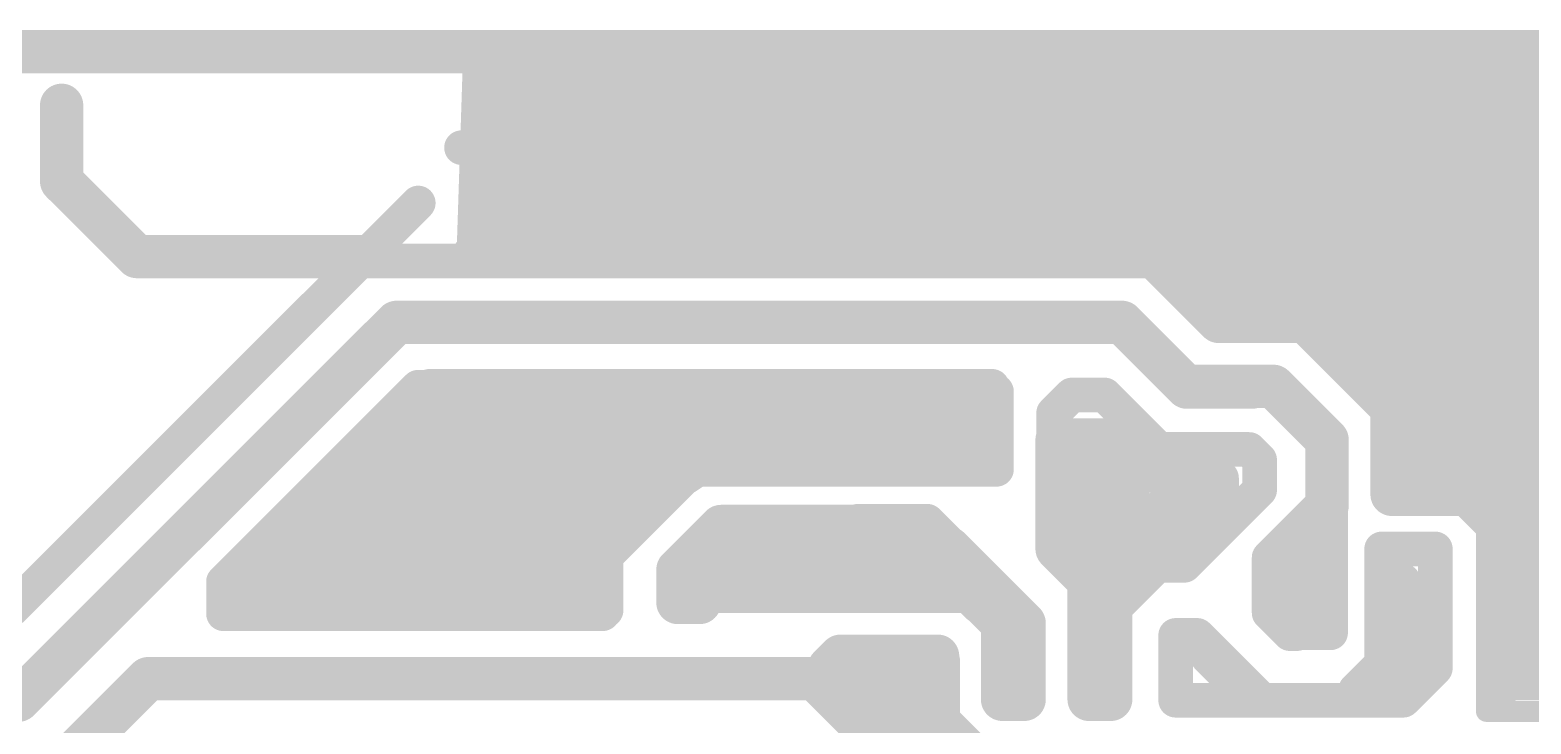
# Model space of a CAD drawing. Extents: x 13 to 23.9, y 0.2 to 11.6.
# Drawn here: x 15.256 to 16.99, y 1.522 to 2.324 of the extents above; entities that cross this region are included whole.
import ezdxf

# ---------------------------------------------------------------- set-up
doc = ezdxf.new("R2010")
doc.units = 0
doc.header["$MEASUREMENT"] = 0
doc.layers.add('BOTTOM', color=250, linetype='Continuous')
doc.layers.get('0').off()

# ---------------------------------------------------------------- blocks, each defined once
blk = doc.blocks.new('POLY_S15_L2_47680')
at = {"layer": 'BOTTOM'}
for points in [[(21.125, 21.887), (21.887, 21.9), (20.862, 21.637)], [(20.862, 21.637), (21.887, 21.9), (21.65, 21.7)], [(21.087, 21.612), (20.862, 21.637), (21.65, 21.7)], [(20.85, 21.375), (20.862, 21.637), (21.1, 21.375)], [(21.1, 21.375), (20.862, 21.637), (21.05, 21.45)], [(21.05, 21.45), (20.862, 21.637), (21.05, 21.587)], [(21.05, 21.587), (20.862, 21.637), (21.087, 21.612)]]:
    blk.add_solid(points, dxfattribs=at)
blk = doc.blocks.new('POLY_S7_L2_47653')
at = {"layer": 'BOTTOM'}
for points in [[(21.095, 22.123), (21.168, 21.845), (20.857, 21.555)], [(22.171, 22.118), (21.168, 21.845), (21.095, 22.123)], [(21.909, 21.839), (21.168, 21.845), (22.171, 22.118)], [(21.168, 21.831), (20.857, 21.555), (21.168, 21.845)], [(20.857, 21.515), (20.857, 21.555), (21.168, 21.831)]]:
    blk.add_solid(points, dxfattribs=at)
blk = doc.blocks.new('UNIT_DISC')
at = {"linetype": 'Continuous', "const_width": 0.5}
blk.add_lwpolyline([(0.25, 0, 1), (-0.25, 0, 1)], format="xyb", close=True, dxfattribs=at)
blk = doc.blocks.new('POLY_S9_L2_47650')
at = {"layer": 'BOTTOM'}
for points in [[(20.279, 21.736), (19.97, 21.641), (19.879, 21.725)], [(20.276, 21.646), (19.97, 21.641), (20.279, 21.736)], [(19.879, 21.725), (19.97, 21.641), (19.735, 21.598)], [(19.846, 21.56), (19.676, 21.465), (19.97, 21.641)], [(19.676, 21.465), (19.735, 21.598), (19.97, 21.641)], [(19.549, 21.592), (19.735, 21.598), (19.676, 21.465)], [(19.841, 21.465), (19.676, 21.465), (19.846, 21.56)]]:
    blk.add_solid(points, dxfattribs=at)
blk = doc.blocks.new('POLY_S4_L2_47691')
at = {"layer": 'BOTTOM'}
blk.add_solid([(19.737, 21.475), (19.875, 21.75), (19.375, 21.475), (19.625, 21.75)], dxfattribs=at)
blk = doc.blocks.new('POLY_S7_L2_47654')
at = {"layer": 'BOTTOM'}
for points in [[(19.664, 22.129), (20.684, 22.121), (19.656, 21.883)], [(19.656, 21.883), (20.684, 22.121), (19.751, 21.885)], [(19.751, 21.885), (20.684, 22.121), (20.466, 21.889)], [(20.466, 21.889), (20.684, 22.121), (20.528, 21.816)], [(20.528, 21.816), (20.684, 22.121), (20.652, 21.816)]]:
    blk.add_solid(points, dxfattribs=at)
blk = doc.blocks.new('POLY_S8_L2_47655')
at = {"layer": 'BOTTOM'}
for points in [[(21.145, 22.13), (20.861, 21.555), (20.644, 22.13)], [(20.647, 21.816), (20.644, 22.13), (20.731, 21.729)], [(20.861, 21.555), (20.831, 21.616), (20.644, 22.13)], [(20.644, 22.13), (20.831, 21.616), (20.731, 21.729)], [(21.146, 21.849), (20.861, 21.555), (21.145, 22.13)], [(20.739, 21.616), (20.731, 21.729), (20.831, 21.616)]]:
    blk.add_solid(points, dxfattribs=at)

msp = doc.modelspace()

# ---------------------------------------------------------------- linework, layer by layer
at = {"layer": 'BOTTOM', "linetype": 'Continuous'}
for points, const_width in [([(14.8292, 2.2994), (21.7042, 2.2994)], 0.05), ([(15.2922, 2.1494), (15.2922, 2.2374)], 0.05), ([(15.7542, 2.1884), (15.8292, 2.1884)], 0.04), ([(15.8292, 2.1884), (15.8792, 2.1384)], 0.04), ([(15.2922, 2.1494), (15.3792, 2.0624)], 0.05), ([(15.8792, 2.1014), (15.8792, 2.1384)], 0.04), ([(15.2042, 1.6244), (15.7042, 2.1244)], 0.04), ([(15.8792, 2.1014), (15.9172, 2.0634)], 0.04), ([(15.3792, 2.0624), (15.6552, 2.0624)], 0.05), ([(15.7672, 2.0624), (15.9792, 2.0624)], 0.05), ([(15.9042, 2.0624), (16.5542, 2.0624)], 0.05), ([(15.9172, 2.0634), (16.5172, 2.0634)], 0.04), ([(16.5542, 2.0624), (16.6292, 1.9874)], 0.05), ([(15.6442, 2.0574), (15.8792, 2.0574)], 0.04), ([(16.9542, 1.7494), (17.2292, 2.0244)], 0.05), ([(16.6292, 1.9874), (16.7292, 1.9874)], 0.05), ([(16.7292, 1.9874), (16.8292, 1.8874)], 0.05), ([(16.9382, 1.6824), (17.2672, 2.0114)], 0.024), ([(15.2422, 1.5494), (15.6792, 1.9864)], 0.05), ([(15.6792, 1.9864), (16.1422, 1.9864)], 0.05), ([(16.1422, 1.9864), (16.5172, 1.9864)], 0.05), ([(16.5172, 1.9864), (16.5922, 1.9114)], 0.05), ([(15.4792, 1.6864), (15.7042, 1.9114)], 0.04), ([(15.7042, 1.9114), (15.8292, 1.9114)], 0.04), ([(15.7172, 1.9124), (16.1762, 1.9124)], 0.04), ([(15.8042, 1.7624), (15.9542, 1.9124)], 0.04), ([(15.9522, 1.8664), (15.9922, 1.9064)], 0.04), ([(15.9542, 1.9124), (16.3672, 1.9124)], 0.04), ([(15.9622, 1.8664), (16.0022, 1.9064)], 0.04), ([(15.9922, 1.9064), (16.3722, 1.9064)], 0.04), ([(15.9922, 1.9064), (16.0222, 1.9064)], 0.04), ([(16.0022, 1.9064), (16.2022, 1.9064)], 0.04), ([(16.2022, 1.8164), (16.2022, 1.9064)], 0.04), ([(16.3672, 1.8244), (16.3672, 1.9124)], 0.04), ([(16.3722, 1.8164), (16.3722, 1.9064)], 0.04), ([(16.5922, 1.9124), (16.6922, 1.9124)], 0.05), ([(16.5922, 1.9114), (16.6672, 1.9114)], 0.05), ([(16.6422, 1.9124), (16.6922, 1.9124)], 0.05), ([(16.6922, 1.9124), (16.7542, 1.8504)], 0.05), ([(15.8432, 1.7624), (15.9802, 1.8994)], 0.05), ([(15.9802, 1.8994), (16.3172, 1.8994)], 0.05), ([(16.4382, 1.8814), (16.4592, 1.9024)], 0.04), ([(16.4592, 1.9024), (16.4972, 1.9024)], 0.04), ([(16.4972, 1.9024), (16.5742, 1.8254)], 0.04), ([(16.8292, 1.7874), (16.8292, 1.8874)], 0.05), ([(16.4382, 1.7314), (16.4382, 1.8814)], 0.04), ([(15.9212, 1.7164), (16.0602, 1.8554)], 0.04), ([(16.2042, 1.8154), (16.2042, 1.8724)], 0.034), ([(16.4422, 1.7244), (16.4422, 1.8504)], 0.05), ([(16.4422, 1.8504), (16.5042, 1.8504)], 0.05), ([(16.5042, 1.5504), (16.5042, 1.8504)], 0.05), ([(16.7542, 1.7744), (16.7542, 1.8504)], 0.05), ([(16.4672, 1.7374), (16.4672, 1.8494)], 0.04), ([(16.5292, 1.7414), (16.5292, 1.8384)], 0.04), ([(16.5292, 1.8384), (16.5772, 1.7904)], 0.04), ([(16.5422, 1.8394), (16.6642, 1.8394)], 0.04), ([(16.6642, 1.8394), (16.6762, 1.8274)], 0.04), ([(16.0172, 1.8264), (16.1542, 1.8264)], 0.04), ([(16.0412, 1.8244), (16.3672, 1.8244)], 0.04), ([(16.4922, 1.7374), (16.4922, 1.8254)], 0.05), ([(16.5742, 1.8254), (16.6132, 1.8254)], 0.04), ([(16.6132, 1.8254), (16.6322, 1.8064)], 0.04), ([(16.6762, 1.7924), (16.6762, 1.8274)], 0.04), ([(15.9422, 1.8164), (16.2022, 1.8164)], 0.04), ([(15.9822, 1.8164), (16.2022, 1.8164)], 0.04), ([(16.1622, 1.8164), (16.3722, 1.8164)], 0.04), ([(16.6322, 1.7544), (16.6322, 1.8064)], 0.04), ([(16.5772, 1.7904), (16.6012, 1.7904)], 0.04), ([(16.5892, 1.7054), (16.6762, 1.7924)], 0.04), ([(16.6012, 1.7654), (16.6012, 1.7904)], 0.04), ([(16.6872, 1.7144), (16.7582, 1.7854)], 0.04), ([(16.7582, 1.6274), (16.7582, 1.7854)], 0.04), ([(16.8292, 1.7874), (16.9162, 1.7874)], 0.05), ([(16.9162, 1.7874), (16.9542, 1.7494)], 0.05), ([(16.5302, 1.7414), (16.5662, 1.7774)], 0.04), ([(16.7172, 1.7374), (16.7542, 1.7744)], 0.05), ([(15.7542, 1.7624), (15.8042, 1.7624)], 0.04), ([(16.0042, 1.7004), (16.0542, 1.7504)], 0.05), ([(16.0542, 1.7504), (16.2302, 1.7504)], 0.05), ([(16.2122, 1.7564), (16.2922, 1.7564)], 0.04), ([(16.2672, 1.7504), (16.2792, 1.7504)], 0.05), ([(16.2922, 1.7564), (16.4022, 1.6464)], 0.04), ([(16.5752, 1.7394), (16.6012, 1.7654)], 0.04), ([(16.5852, 1.7074), (16.6322, 1.7544)], 0.04), ([(16.5042, 1.6884), (16.5552, 1.7394)], 0.04), ([(16.5292, 1.7414), (16.5302, 1.7414)], 0.04), ([(16.5552, 1.7394), (16.5752, 1.7394)], 0.04), ([(16.7172, 1.6494), (16.7172, 1.7374)], 0.05), ([(16.9382, 1.5364), (16.9382, 1.7554)], 0.024), ([(15.9212, 1.6534), (15.9212, 1.7164)], 0.04), ([(16.0292, 1.7004), (16.0412, 1.7124)], 0.05), ([(16.0412, 1.7124), (16.2292, 1.7124)], 0.05), ([(16.2122, 1.7264), (16.2822, 1.7264)], 0.04), ([(16.2422, 1.6754), (16.2922, 1.7254)], 0.05), ([(16.2922, 1.7244), (16.3542, 1.6624)], 0.05), ([(16.3172, 1.7254), (16.4042, 1.6384)], 0.05), ([(16.4422, 1.7244), (16.4792, 1.6874)], 0.05), ([(16.4922, 1.5874), (16.4922, 1.7254)], 0.05), ([(16.6872, 1.6504), (16.6872, 1.7144)], 0.04), ([(16.8172, 1.5994), (16.8172, 1.7244)], 0.04), ([(16.8172, 1.7244), (16.8792, 1.7244)], 0.04), ([(16.8792, 1.5864), (16.8792, 1.7244)], 0.04), ([(16.9442, 1.7144), (16.9582, 1.7284)], 0.024), ([(16.0042, 1.6624), (16.0042, 1.7004)], 0.05), ([(16.3172, 1.7004), (16.3922, 1.6254)], 0.05), ([(16.5002, 1.6474), (16.5582, 1.7054)], 0.04), ([(16.5042, 1.6604), (16.5512, 1.7074)], 0.04), ([(16.5512, 1.7074), (16.5852, 1.7074)], 0.04), ([(16.5582, 1.7054), (16.5892, 1.7054)], 0.04), ([(16.9442, 1.6994), (16.9442, 1.7144)], 0.024), ([(15.4792, 1.6614), (15.4792, 1.6864)], 0.04), ([(15.4792, 1.6494), (15.4792, 1.6864)], 0.04), ([(16.0292, 1.6754), (16.3422, 1.6754)], 0.05), ([(16.3422, 1.6754), (16.3922, 1.6254)], 0.05), ([(16.4792, 1.5504), (16.4792, 1.6874)], 0.05), ([(16.5042, 1.6604), (16.5042, 1.6884)], 0.04), ([(16.8422, 1.5994), (16.8422, 1.6874)], 0.04), ([(16.0042, 1.6624), (16.0292, 1.6624)], 0.05), ([(16.8402, 1.6144), (16.8402, 1.6674)], 0.04), ([(15.4792, 1.6494), (15.9172, 1.6494)], 0.04), ([(15.8172, 1.6494), (15.9172, 1.6494)], 0.04), ([(16.3792, 1.5504), (16.3792, 1.6504)], 0.05), ([(16.6872, 1.6504), (16.7112, 1.6264)], 0.04), ([(16.3922, 1.5754), (16.3922, 1.6254)], 0.05), ([(16.3922, 1.5754), (16.3922, 1.6254)], 0.05), ([(16.4042, 1.5504), (16.4042, 1.6384)], 0.05), ([(16.7082, 1.6324), (16.7362, 1.6324)], 0.04), ([(16.7112, 1.6274), (16.7582, 1.6274)], 0.04), ([(16.7312, 1.6324), (16.7402, 1.6324)], 0.04), ([(16.5792, 1.5494), (16.5792, 1.6244)], 0.04), ([(16.5792, 1.6244), (16.6042, 1.6244)], 0.04), ([(16.6042, 1.6244), (16.6792, 1.5494)], 0.04), ([(16.7112, 1.6264), (16.7192, 1.6264)], 0.04), ([(16.7872, 1.5614), (16.8402, 1.6144)], 0.04), ([(16.1792, 1.5874), (16.1922, 1.6004)], 0.05), ([(16.1922, 1.6004), (16.3042, 1.6004)], 0.05), ([(16.3042, 1.5754), (16.3042, 1.6004)], 0.05), ([(16.3102, 1.5174), (16.3102, 1.5944)], 0.04), ([(16.6162, 1.5994), (16.6432, 1.5724)], 0.04), ([(16.8052, 1.5624), (16.8422, 1.5994)], 0.04), ([(15.2922, 1.4744), (15.3922, 1.5744)], 0.05), ([(15.3922, 1.5744), (16.2792, 1.5744)], 0.05), ([(16.3042, 1.5504), (16.3042, 1.5874)], 0.05), ([(16.8422, 1.5494), (16.8792, 1.5864)], 0.04), ([(15.2922, 1.4744), (15.3922, 1.5744)], 0.04), ([(15.3922, 1.5744), (16.2922, 1.5744)], 0.04), ([(16.1552, 1.5744), (16.2422, 1.4874)], 0.04), ([(16.1792, 1.5624), (16.1912, 1.5504)], 0.05), ([(16.2912, 1.5464), (16.2912, 1.5734)], 0.04), ([(14.7542, 1.5494), (15.2422, 1.5494)], 0.05), ([(16.1912, 1.5504), (16.3042, 1.5504)], 0.05), ([(16.3792, 1.5504), (16.4042, 1.5504)], 0.05), ([(16.4792, 1.5504), (16.5042, 1.5504)], 0.05), ([(16.5792, 1.5494), (16.7042, 1.5494)], 0.04), ([(16.6542, 1.5494), (16.8422, 1.5494)], 0.04), ([(16.6792, 1.5494), (16.7792, 1.5494)], 0.04), ([(16.9382, 1.5654), (16.9672, 1.5364)], 0.024), ([(16.2462, 1.5274), (16.2672, 1.5064)], 0.04), ([(16.3092, 1.5404), (16.3572, 1.4924)], 0.022), ([(16.9382, 1.5364), (17.3702, 1.5364)], 0.024), ([(16.9672, 1.5364), (16.9702, 1.5364)], 0.024), ([(16.2672, 1.5064), (16.3132, 1.5064)], 0.04)]:
    msp.add_lwpolyline(points, dxfattribs=dict(at, const_width=const_width))

# ---------------------------------------------------------------- block references
for name in ['POLY_S7_L2_47654', 'POLY_S8_L2_47655', 'POLY_S7_L2_47653', 'POLY_S15_L2_47680', 'POLY_S4_L2_47691', 'POLY_S9_L2_47650']:
    msp.add_blockref(name, (-3.9078, -19.8256))
at = {"layer": 'BOTTOM'}
for p, xscale, yscale, zscale in [((15.2922, 2.2374), 0.05000000000000071, 0.05000000000000071, 0.05), ((15.7542, 2.1884), 0.03999999999999915, 0.03999999999999915, 0.04), ((15.8292, 2.1884), 0.03999999999999915, 0.03999999999999915, 0.04), ((15.8292, 2.1884), 0.03999999999999915, 0.03999999999999915, 0.04), ((15.2922, 2.1494), 0.05000000000000071, 0.05000000000000071, 0.05), ((15.2922, 2.1494), 0.05000000000000071, 0.05000000000000071, 0.05), ((15.8792, 2.1384), 0.03999999999999915, 0.03999999999999915, 0.04), ((15.8792, 2.1384), 0.03999999999999915, 0.03999999999999915, 0.04), ((15.7042, 2.1244), 0.03999999999999915, 0.03999999999999915, 0.04), ((15.8792, 2.1014), 0.03999999999999915, 0.03999999999999915, 0.04), ((15.8792, 2.1014), 0.03999999999999915, 0.03999999999999915, 0.04), ((15.3792, 2.0624), 0.05000000000000071, 0.05000000000000071, 0.05), ((15.3792, 2.0624), 0.05000000000000071, 0.05000000000000071, 0.05), ((15.6552, 2.0624), 0.05000000000000071, 0.05000000000000071, 0.05), ((15.7672, 2.0624), 0.05000000000000071, 0.05000000000000071, 0.05), ((15.9042, 2.0624), 0.05000000000000071, 0.05000000000000071, 0.05), ((15.9172, 2.0634), 0.03999999999999915, 0.03999999999999915, 0.04), ((15.9172, 2.0634), 0.03999999999999915, 0.03999999999999915, 0.04), ((15.9792, 2.0624), 0.05000000000000071, 0.05000000000000071, 0.05), ((16.5172, 2.0634), 0.03999999999999915, 0.03999999999999915, 0.04), ((16.5542, 2.0624), 0.05000000000000071, 0.05000000000000071, 0.05), ((16.5542, 2.0624), 0.05000000000000071, 0.05000000000000071, 0.05), ((15.6442, 2.0574), 0.03999999999999915, 0.03999999999999915, 0.04), ((15.8792, 2.0574), 0.03999999999999915, 0.03999999999999915, 0.04), ((16.6292, 1.9874), 0.05000000000000071, 0.05000000000000071, 0.05), ((16.6292, 1.9874), 0.05000000000000071, 0.05000000000000071, 0.05), ((16.7292, 1.9874), 0.05000000000000071, 0.05000000000000071, 0.05), ((16.7292, 1.9874), 0.05000000000000071, 0.05000000000000071, 0.05), ((15.6792, 1.9864), 0.05000000000000071, 0.05000000000000071, 0.05), ((15.6792, 1.9864), 0.05000000000000071, 0.05000000000000071, 0.05), ((16.1422, 1.9864), 0.05000000000000071, 0.05000000000000071, 0.05), ((16.1422, 1.9864), 0.05000000000000071, 0.05000000000000071, 0.05), ((16.5172, 1.9864), 0.05000000000000071, 0.05000000000000071, 0.05), ((16.5172, 1.9864), 0.05000000000000071, 0.05000000000000071, 0.05), ((15.7042, 1.9114), 0.03999999999999915, 0.03999999999999915, 0.04), ((15.7042, 1.9114), 0.03999999999999915, 0.03999999999999915, 0.04), ((15.7172, 1.9124), 0.03999999999999915, 0.03999999999999915, 0.04), ((15.8292, 1.9114), 0.03999999999999915, 0.03999999999999915, 0.04), ((15.9542, 1.9124), 0.03999999999999915, 0.03999999999999915, 0.04), ((15.9542, 1.9124), 0.03999999999999915, 0.03999999999999915, 0.04), ((15.9922, 1.9064), 0.03999999999999915, 0.03999999999999915, 0.04), ((15.9922, 1.9064), 0.03999999999999915, 0.03999999999999915, 0.04), ((15.9922, 1.9064), 0.03999999999999915, 0.03999999999999915, 0.04), ((16.0022, 1.9064), 0.03999999999999915, 0.03999999999999915, 0.04), ((16.0022, 1.9064), 0.03999999999999915, 0.03999999999999915, 0.04), ((16.0222, 1.9064), 0.03999999999999915, 0.03999999999999915, 0.04), ((16.1762, 1.9124), 0.03999999999999915, 0.03999999999999915, 0.04), ((16.2022, 1.9064), 0.03999999999999915, 0.03999999999999915, 0.04), ((16.2022, 1.9064), 0.03999999999999915, 0.03999999999999915, 0.04), ((16.3672, 1.9124), 0.03999999999999915, 0.03999999999999915, 0.04), ((16.3672, 1.9124), 0.03999999999999915, 0.03999999999999915, 0.04), ((16.3722, 1.9064), 0.03999999999999915, 0.03999999999999915, 0.04), ((16.3722, 1.9064), 0.03999999999999915, 0.03999999999999915, 0.04), ((16.5922, 1.9124), 0.05000000000000071, 0.05000000000000071, 0.05), ((16.5922, 1.9114), 0.05000000000000071, 0.05000000000000071, 0.05), ((16.5922, 1.9114), 0.05000000000000071, 0.05000000000000071, 0.05), ((16.6422, 1.9124), 0.05000000000000071, 0.05000000000000071, 0.05), ((16.6672, 1.9114), 0.05000000000000071, 0.05000000000000071, 0.05), ((16.6922, 1.9124), 0.05000000000000071, 0.05000000000000071, 0.05), ((16.6922, 1.9124), 0.05000000000000071, 0.05000000000000071, 0.05), ((16.6922, 1.9124), 0.05000000000000071, 0.05000000000000071, 0.05), ((15.9802, 1.8994), 0.05000000000000071, 0.05000000000000071, 0.05), ((15.9802, 1.8994), 0.05000000000000071, 0.05000000000000071, 0.05), ((16.3172, 1.8994), 0.05000000000000071, 0.05000000000000071, 0.05), ((16.4592, 1.9024), 0.03999999999999915, 0.03999999999999915, 0.04), ((16.4592, 1.9024), 0.03999999999999915, 0.03999999999999915, 0.04), ((16.4972, 1.9024), 0.03999999999999915, 0.03999999999999915, 0.04), ((16.4972, 1.9024), 0.03999999999999915, 0.03999999999999915, 0.04), ((16.8292, 1.8874), 0.05000000000000071, 0.05000000000000071, 0.05), ((16.8292, 1.8874), 0.05000000000000071, 0.05000000000000071, 0.05), ((16.4382, 1.8814), 0.03999999999999915, 0.03999999999999915, 0.04), ((16.4382, 1.8814), 0.03999999999999915, 0.03999999999999915, 0.04), ((15.9522, 1.8664), 0.03999999999999915, 0.03999999999999915, 0.04), ((15.9622, 1.8664), 0.03999999999999915, 0.03999999999999915, 0.04), ((16.0602, 1.8554), 0.03999999999999915, 0.03999999999999915, 0.04), ((16.2042, 1.8724), 0.03399999999999892, 0.03399999999999892, 0.034), ((16.4422, 1.8504), 0.05000000000000071, 0.05000000000000071, 0.05), ((16.4422, 1.8504), 0.05000000000000071, 0.05000000000000071, 0.05), ((16.5042, 1.8504), 0.05000000000000071, 0.05000000000000071, 0.05), ((16.5042, 1.8504), 0.05000000000000071, 0.05000000000000071, 0.05), ((16.7542, 1.8504), 0.05000000000000071, 0.05000000000000071, 0.05), ((16.7542, 1.8504), 0.05000000000000071, 0.05000000000000071, 0.05), ((16.4672, 1.8494), 0.03999999999999915, 0.03999999999999915, 0.04), ((16.5292, 1.8384), 0.03999999999999915, 0.03999999999999915, 0.04), ((16.5292, 1.8384), 0.03999999999999915, 0.03999999999999915, 0.04), ((16.5422, 1.8394), 0.03999999999999915, 0.03999999999999915, 0.04), ((16.6642, 1.8394), 0.03999999999999915, 0.03999999999999915, 0.04), ((16.6642, 1.8394), 0.03999999999999915, 0.03999999999999915, 0.04), ((16.0172, 1.8264), 0.03999999999999915, 0.03999999999999915, 0.04), ((16.0412, 1.8244), 0.03999999999999915, 0.03999999999999915, 0.04), ((16.1542, 1.8264), 0.03999999999999915, 0.03999999999999915, 0.04), ((16.3672, 1.8244), 0.03999999999999915, 0.03999999999999915, 0.04), ((16.3672, 1.8244), 0.03999999999999915, 0.03999999999999915, 0.04), ((16.4922, 1.8254), 0.05000000000000071, 0.05000000000000071, 0.05), ((16.5742, 1.8254), 0.03999999999999915, 0.03999999999999915, 0.04), ((16.5742, 1.8254), 0.03999999999999915, 0.03999999999999915, 0.04), ((16.6132, 1.8254), 0.03999999999999915, 0.03999999999999915, 0.04), ((16.6132, 1.8254), 0.03999999999999915, 0.03999999999999915, 0.04), ((16.6762, 1.8274), 0.03999999999999915, 0.03999999999999915, 0.04), ((16.6762, 1.8274), 0.03999999999999915, 0.03999999999999915, 0.04), ((15.9422, 1.8164), 0.03999999999999915, 0.03999999999999915, 0.04), ((15.9822, 1.8164), 0.03999999999999915, 0.03999999999999915, 0.04), ((16.1622, 1.8164), 0.03999999999999915, 0.03999999999999915, 0.04), ((16.2022, 1.8164), 0.03999999999999915, 0.03999999999999915, 0.04), ((16.2022, 1.8164), 0.03999999999999915, 0.03999999999999915, 0.04), ((16.2022, 1.8164), 0.03999999999999915, 0.03999999999999915, 0.04), ((16.2042, 1.8154), 0.03399999999999892, 0.03399999999999892, 0.034), ((16.3722, 1.8164), 0.03999999999999915, 0.03999999999999915, 0.04), ((16.3722, 1.8164), 0.03999999999999915, 0.03999999999999915, 0.04), ((16.6322, 1.8064), 0.03999999999999915, 0.03999999999999915, 0.04), ((16.6322, 1.8064), 0.03999999999999915, 0.03999999999999915, 0.04), ((16.5772, 1.7904), 0.03999999999999915, 0.03999999999999915, 0.04), ((16.5772, 1.7904), 0.03999999999999915, 0.03999999999999915, 0.04), ((16.6012, 1.7904), 0.03999999999999915, 0.03999999999999915, 0.04), ((16.6012, 1.7904), 0.03999999999999915, 0.03999999999999915, 0.04), ((16.6762, 1.7924), 0.03999999999999915, 0.03999999999999915, 0.04), ((16.6762, 1.7924), 0.03999999999999915, 0.03999999999999915, 0.04), ((16.7582, 1.7854), 0.03999999999999915, 0.03999999999999915, 0.04), ((16.7582, 1.7854), 0.03999999999999915, 0.03999999999999915, 0.04), ((16.8292, 1.7874), 0.05000000000000071, 0.05000000000000071, 0.05), ((16.8292, 1.7874), 0.05000000000000071, 0.05000000000000071, 0.05), ((16.9162, 1.7874), 0.05000000000000071, 0.05000000000000071, 0.05), ((16.9162, 1.7874), 0.05000000000000071, 0.05000000000000071, 0.05), ((15.8432, 1.7624), 0.05000000000000071, 0.05000000000000071, 0.05), ((16.5662, 1.7774), 0.03999999999999915, 0.03999999999999915, 0.04), ((16.7542, 1.7744), 0.05000000000000071, 0.05000000000000071, 0.05), ((16.7542, 1.7744), 0.05000000000000071, 0.05000000000000071, 0.05), ((15.7542, 1.7624), 0.03999999999999915, 0.03999999999999915, 0.04), ((15.8042, 1.7624), 0.03999999999999915, 0.03999999999999915, 0.04), ((15.8042, 1.7624), 0.03999999999999915, 0.03999999999999915, 0.04), ((16.0542, 1.7504), 0.05000000000000071, 0.05000000000000071, 0.05), ((16.0542, 1.7504), 0.05000000000000071, 0.05000000000000071, 0.05), ((16.2122, 1.7564), 0.03999999999999915, 0.03999999999999915, 0.04), ((16.2302, 1.7504), 0.05000000000000071, 0.05000000000000071, 0.05), ((16.2672, 1.7504), 0.05000000000000071, 0.05000000000000071, 0.05), ((16.2792, 1.7504), 0.05000000000000071, 0.05000000000000071, 0.05), ((16.2922, 1.7564), 0.03999999999999915, 0.03999999999999915, 0.04), ((16.2922, 1.7564), 0.03999999999999915, 0.03999999999999915, 0.04), ((16.6012, 1.7654), 0.03999999999999915, 0.03999999999999915, 0.04), ((16.6012, 1.7654), 0.03999999999999915, 0.03999999999999915, 0.04), ((16.6322, 1.7544), 0.03999999999999915, 0.03999999999999915, 0.04), ((16.6322, 1.7544), 0.03999999999999915, 0.03999999999999915, 0.04), ((16.9542, 1.7494), 0.05000000000000071, 0.05000000000000071, 0.05), ((16.9542, 1.7494), 0.05000000000000071, 0.05000000000000071, 0.05), ((16.4382, 1.7314), 0.03999999999999915, 0.03999999999999915, 0.04), ((16.4672, 1.7374), 0.03999999999999915, 0.03999999999999915, 0.04), ((16.4922, 1.7374), 0.05000000000000071, 0.05000000000000071, 0.05), ((16.5292, 1.7414), 0.03999999999999915, 0.03999999999999915, 0.04), ((16.5292, 1.7414), 0.03999999999999915, 0.03999999999999915, 0.04), ((16.5302, 1.7414), 0.03999999999999915, 0.03999999999999915, 0.04), ((16.5302, 1.7414), 0.03999999999999915, 0.03999999999999915, 0.04), ((16.5552, 1.7394), 0.03999999999999915, 0.03999999999999915, 0.04), ((16.5552, 1.7394), 0.03999999999999915, 0.03999999999999915, 0.04), ((16.5752, 1.7394), 0.03999999999999915, 0.03999999999999915, 0.04), ((16.5752, 1.7394), 0.03999999999999915, 0.03999999999999915, 0.04), ((16.7172, 1.7374), 0.05000000000000071, 0.05000000000000071, 0.05), ((16.7172, 1.7374), 0.05000000000000071, 0.05000000000000071, 0.05), ((16.9382, 1.7554), 0.02400000000000091, 0.02400000000000091, 0.024), ((15.9212, 1.7164), 0.03999999999999915, 0.03999999999999915, 0.04), ((15.9212, 1.7164), 0.03999999999999915, 0.03999999999999915, 0.04), ((16.0412, 1.7124), 0.05000000000000071, 0.05000000000000071, 0.05), ((16.0412, 1.7124), 0.05000000000000071, 0.05000000000000071, 0.05), ((16.2122, 1.7264), 0.03999999999999915, 0.03999999999999915, 0.04), ((16.2292, 1.7124), 0.05000000000000071, 0.05000000000000071, 0.05), ((16.2822, 1.7264), 0.03999999999999915, 0.03999999999999915, 0.04), ((16.2922, 1.7254), 0.05000000000000071, 0.05000000000000071, 0.05), ((16.2922, 1.7244), 0.05000000000000071, 0.05000000000000071, 0.05), ((16.3172, 1.7254), 0.05000000000000071, 0.05000000000000071, 0.05), ((16.4422, 1.7244), 0.05000000000000071, 0.05000000000000071, 0.05), ((16.4422, 1.7244), 0.05000000000000071, 0.05000000000000071, 0.05), ((16.4922, 1.7254), 0.05000000000000071, 0.05000000000000071, 0.05), ((16.6872, 1.7144), 0.03999999999999915, 0.03999999999999915, 0.04), ((16.6872, 1.7144), 0.03999999999999915, 0.03999999999999915, 0.04), ((16.8172, 1.7244), 0.03999999999999915, 0.03999999999999915, 0.04), ((16.8172, 1.7244), 0.03999999999999915, 0.03999999999999915, 0.04), ((16.8792, 1.7244), 0.03999999999999915, 0.03999999999999915, 0.04), ((16.8792, 1.7244), 0.03999999999999915, 0.03999999999999915, 0.04), ((16.9582, 1.7284), 0.02400000000000091, 0.02400000000000091, 0.024), ((16.0042, 1.7004), 0.05000000000000071, 0.05000000000000071, 0.05), ((16.0042, 1.7004), 0.05000000000000071, 0.05000000000000071, 0.05), ((16.0292, 1.7004), 0.05000000000000071, 0.05000000000000071, 0.05), ((16.3172, 1.7004), 0.05000000000000071, 0.05000000000000071, 0.05), ((16.5512, 1.7074), 0.03999999999999915, 0.03999999999999915, 0.04), ((16.5512, 1.7074), 0.03999999999999915, 0.03999999999999915, 0.04), ((16.5582, 1.7054), 0.03999999999999915, 0.03999999999999915, 0.04), ((16.5582, 1.7054), 0.03999999999999915, 0.03999999999999915, 0.04), ((16.5852, 1.7074), 0.03999999999999915, 0.03999999999999915, 0.04), ((16.5852, 1.7074), 0.03999999999999915, 0.03999999999999915, 0.04), ((16.5892, 1.7054), 0.03999999999999915, 0.03999999999999915, 0.04), ((16.5892, 1.7054), 0.03999999999999915, 0.03999999999999915, 0.04), ((16.9442, 1.7144), 0.02400000000000091, 0.02400000000000091, 0.024), ((16.9442, 1.7144), 0.02400000000000091, 0.02400000000000091, 0.024), ((15.4792, 1.6864), 0.03999999999999915, 0.03999999999999915, 0.04), ((15.4792, 1.6864), 0.03999999999999915, 0.03999999999999915, 0.04), ((15.4792, 1.6864), 0.03999999999999915, 0.03999999999999915, 0.04), ((16.0292, 1.6754), 0.05000000000000071, 0.05000000000000071, 0.05), ((16.2422, 1.6754), 0.05000000000000071, 0.05000000000000071, 0.05), ((16.3422, 1.6754), 0.05000000000000071, 0.05000000000000071, 0.05), ((16.3422, 1.6754), 0.05000000000000071, 0.05000000000000071, 0.05), ((16.4792, 1.6874), 0.05000000000000071, 0.05000000000000071, 0.05), ((16.4792, 1.6874), 0.05000000000000071, 0.05000000000000071, 0.05), ((16.5042, 1.6884), 0.03999999999999915, 0.03999999999999915, 0.04), ((16.5042, 1.6884), 0.03999999999999915, 0.03999999999999915, 0.04), ((16.8422, 1.6874), 0.03999999999999915, 0.03999999999999915, 0.04), ((16.9442, 1.6994), 0.02400000000000091, 0.02400000000000091, 0.024), ((16.0042, 1.6624), 0.05000000000000071, 0.05000000000000071, 0.05), ((16.0042, 1.6624), 0.05000000000000071, 0.05000000000000071, 0.05), ((16.0292, 1.6624), 0.05000000000000071, 0.05000000000000071, 0.05), ((16.3542, 1.6624), 0.05000000000000071, 0.05000000000000071, 0.05), ((16.8402, 1.6674), 0.03999999999999915, 0.03999999999999915, 0.04), ((16.9382, 1.6824), 0.02400000000000091, 0.02400000000000091, 0.024), ((15.4792, 1.6614), 0.03999999999999915, 0.03999999999999915, 0.04), ((15.4792, 1.6494), 0.03999999999999915, 0.03999999999999915, 0.04), ((15.4792, 1.6494), 0.03999999999999915, 0.03999999999999915, 0.04), ((15.8172, 1.6494), 0.03999999999999915, 0.03999999999999915, 0.04), ((15.9172, 1.6494), 0.03999999999999915, 0.03999999999999915, 0.04), ((15.9172, 1.6494), 0.03999999999999915, 0.03999999999999915, 0.04), ((15.9212, 1.6534), 0.03999999999999915, 0.03999999999999915, 0.04), ((16.3792, 1.6504), 0.05000000000000071, 0.05000000000000071, 0.05), ((16.4022, 1.6464), 0.03999999999999915, 0.03999999999999915, 0.04), ((16.5002, 1.6474), 0.03999999999999915, 0.03999999999999915, 0.04), ((16.5042, 1.6604), 0.03999999999999915, 0.03999999999999915, 0.04), ((16.5042, 1.6604), 0.03999999999999915, 0.03999999999999915, 0.04), ((16.6872, 1.6504), 0.03999999999999915, 0.03999999999999915, 0.04), ((16.6872, 1.6504), 0.03999999999999915, 0.03999999999999915, 0.04), ((16.7172, 1.6494), 0.05000000000000071, 0.05000000000000071, 0.05), ((16.3922, 1.6254), 0.05000000000000071, 0.05000000000000071, 0.05), ((16.3922, 1.6254), 0.05000000000000071, 0.05000000000000071, 0.05), ((16.3922, 1.6254), 0.05000000000000071, 0.05000000000000071, 0.05), ((16.3922, 1.6254), 0.05000000000000071, 0.05000000000000071, 0.05), ((16.4042, 1.6384), 0.05000000000000071, 0.05000000000000071, 0.05), ((16.4042, 1.6384), 0.05000000000000071, 0.05000000000000071, 0.05), ((16.7082, 1.6324), 0.03999999999999915, 0.03999999999999915, 0.04), ((16.7112, 1.6274), 0.03999999999999915, 0.03999999999999915, 0.04), ((16.7312, 1.6324), 0.03999999999999915, 0.03999999999999915, 0.04), ((16.7362, 1.6324), 0.03999999999999915, 0.03999999999999915, 0.04), ((16.7402, 1.6324), 0.03999999999999915, 0.03999999999999915, 0.04), ((16.7582, 1.6274), 0.03999999999999915, 0.03999999999999915, 0.04), ((16.7582, 1.6274), 0.03999999999999915, 0.03999999999999915, 0.04), ((16.5792, 1.6244), 0.03999999999999915, 0.03999999999999915, 0.04), ((16.5792, 1.6244), 0.03999999999999915, 0.03999999999999915, 0.04), ((16.6042, 1.6244), 0.03999999999999915, 0.03999999999999915, 0.04), ((16.6042, 1.6244), 0.03999999999999915, 0.03999999999999915, 0.04), ((16.7112, 1.6264), 0.03999999999999915, 0.03999999999999915, 0.04), ((16.7112, 1.6264), 0.03999999999999915, 0.03999999999999915, 0.04), ((16.7192, 1.6264), 0.03999999999999915, 0.03999999999999915, 0.04), ((16.8402, 1.6144), 0.03999999999999915, 0.03999999999999915, 0.04), ((16.8402, 1.6144), 0.03999999999999915, 0.03999999999999915, 0.04), ((16.1922, 1.6004), 0.05000000000000071, 0.05000000000000071, 0.05), ((16.1922, 1.6004), 0.05000000000000071, 0.05000000000000071, 0.05), ((16.3042, 1.6004), 0.05000000000000071, 0.05000000000000071, 0.05), ((16.3042, 1.6004), 0.05000000000000071, 0.05000000000000071, 0.05), ((16.3102, 1.5944), 0.03999999999999915, 0.03999999999999915, 0.04), ((16.6162, 1.5994), 0.03999999999999915, 0.03999999999999915, 0.04), ((16.8172, 1.5994), 0.03999999999999915, 0.03999999999999915, 0.04), ((16.8422, 1.5994), 0.03999999999999915, 0.03999999999999915, 0.04), ((16.8422, 1.5994), 0.03999999999999915, 0.03999999999999915, 0.04), ((15.3922, 1.5744), 0.05000000000000071, 0.05000000000000071, 0.05), ((15.3922, 1.5744), 0.05000000000000071, 0.05000000000000071, 0.05), ((16.1792, 1.5874), 0.05000000000000071, 0.05000000000000071, 0.05), ((16.2792, 1.5744), 0.05000000000000071, 0.05000000000000071, 0.05), ((16.3042, 1.5874), 0.05000000000000071, 0.05000000000000071, 0.05), ((16.3042, 1.5754), 0.05000000000000071, 0.05000000000000071, 0.05), ((16.3922, 1.5754), 0.05000000000000071, 0.05000000000000071, 0.05), ((16.3922, 1.5754), 0.05000000000000071, 0.05000000000000071, 0.05), ((16.4922, 1.5874), 0.05000000000000071, 0.05000000000000071, 0.05), ((16.8792, 1.5864), 0.03999999999999915, 0.03999999999999915, 0.04), ((16.8792, 1.5864), 0.03999999999999915, 0.03999999999999915, 0.04), ((15.3922, 1.5744), 0.03999999999999915, 0.03999999999999915, 0.04), ((15.3922, 1.5744), 0.03999999999999915, 0.03999999999999915, 0.04), ((16.1552, 1.5744), 0.03999999999999915, 0.03999999999999915, 0.04), ((16.1792, 1.5624), 0.05000000000000071, 0.05000000000000071, 0.05), ((16.2912, 1.5734), 0.03999999999999915, 0.03999999999999915, 0.04), ((16.2922, 1.5744), 0.03999999999999915, 0.03999999999999915, 0.04), ((16.6432, 1.5724), 0.03999999999999915, 0.03999999999999915, 0.04), ((16.7872, 1.5614), 0.03999999999999915, 0.03999999999999915, 0.04), ((16.8052, 1.5624), 0.03999999999999915, 0.03999999999999915, 0.04), ((15.2422, 1.5494), 0.05000000000000071, 0.05000000000000071, 0.05), ((15.2422, 1.5494), 0.05000000000000071, 0.05000000000000071, 0.05), ((16.1912, 1.5504), 0.05000000000000071, 0.05000000000000071, 0.05), ((16.1912, 1.5504), 0.05000000000000071, 0.05000000000000071, 0.05), ((16.2912, 1.5464), 0.03999999999999915, 0.03999999999999915, 0.04), ((16.3042, 1.5504), 0.05000000000000071, 0.05000000000000071, 0.05), ((16.3042, 1.5504), 0.05000000000000071, 0.05000000000000071, 0.05), ((16.3792, 1.5504), 0.05000000000000071, 0.05000000000000071, 0.05), ((16.3792, 1.5504), 0.05000000000000071, 0.05000000000000071, 0.05), ((16.4042, 1.5504), 0.05000000000000071, 0.05000000000000071, 0.05), ((16.4042, 1.5504), 0.05000000000000071, 0.05000000000000071, 0.05), ((16.4792, 1.5504), 0.05000000000000071, 0.05000000000000071, 0.05), ((16.4792, 1.5504), 0.05000000000000071, 0.05000000000000071, 0.05), ((16.5042, 1.5504), 0.05000000000000071, 0.05000000000000071, 0.05), ((16.5042, 1.5504), 0.05000000000000071, 0.05000000000000071, 0.05), ((16.5792, 1.5494), 0.03999999999999915, 0.03999999999999915, 0.04), ((16.5792, 1.5494), 0.03999999999999915, 0.03999999999999915, 0.04), ((16.6542, 1.5494), 0.03999999999999915, 0.03999999999999915, 0.04), ((16.6792, 1.5494), 0.03999999999999915, 0.03999999999999915, 0.04), ((16.6792, 1.5494), 0.03999999999999915, 0.03999999999999915, 0.04), ((16.7042, 1.5494), 0.03999999999999915, 0.03999999999999915, 0.04), ((16.7792, 1.5494), 0.03999999999999915, 0.03999999999999915, 0.04), ((16.8422, 1.5494), 0.03999999999999915, 0.03999999999999915, 0.04), ((16.8422, 1.5494), 0.03999999999999915, 0.03999999999999915, 0.04), ((16.9382, 1.5654), 0.02400000000000091, 0.02400000000000091, 0.024), ((16.2462, 1.5274), 0.03999999999999915, 0.03999999999999915, 0.04), ((16.3092, 1.5404), 0.02199999999999847, 0.02199999999999847, 0.022), ((16.9382, 1.5364), 0.02400000000000091, 0.02400000000000091, 0.024), ((16.9382, 1.5364), 0.02400000000000091, 0.02400000000000091, 0.024), ((16.9672, 1.5364), 0.02400000000000091, 0.02400000000000091, 0.024), ((16.9672, 1.5364), 0.02400000000000091, 0.02400000000000091, 0.024), ((16.9702, 1.5364), 0.02400000000000091, 0.02400000000000091, 0.024), ((16.2672, 1.5064), 0.03999999999999915, 0.03999999999999915, 0.04), ((16.2672, 1.5064), 0.03999999999999915, 0.03999999999999915, 0.04), ((16.3102, 1.5174), 0.03999999999999915, 0.03999999999999915, 0.04), ((16.3132, 1.5064), 0.03999999999999915, 0.03999999999999915, 0.04)]:
    msp.add_blockref('UNIT_DISC', p, dxfattribs=dict(at, xscale=xscale, yscale=yscale, zscale=zscale))

doc.saveas('drawing.dxf')
